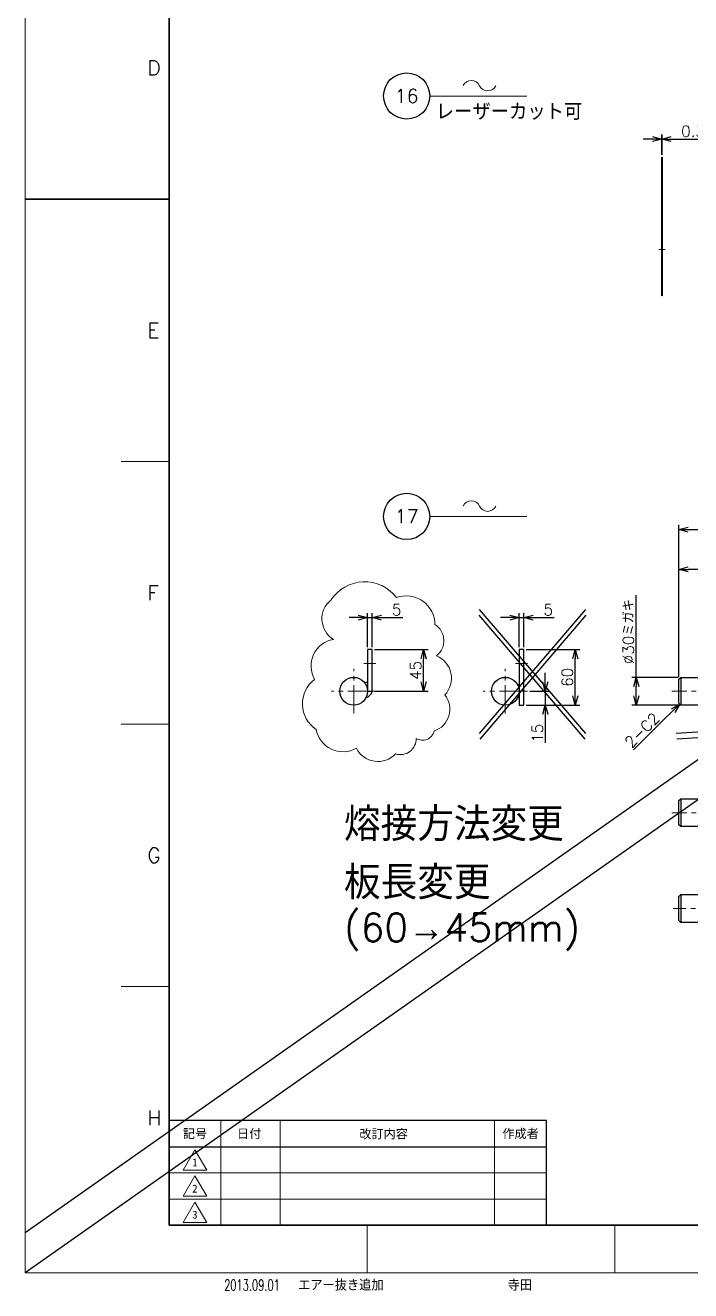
# Model space of a CAD drawing. Header units: millimetres. Extents: x 0 to 7035, y -19 to 2375.
# Drawn here: x 0 to 719, y -19 to 1350 of the extents above; entities that cross this region are included whole.
import ezdxf
from ezdxf import colors
from ezdxf.entities.mleader import LeaderData, LeaderLine
from ezdxf.enums import TextEntityAlignment as Align
from ezdxf.math import Vec2, Vec3

# ---------------------------------------------------------------- set-up
doc = ezdxf.new("R2010")
doc.units = ezdxf.units.MM
doc.header["$LTSCALE"] = 1.6
doc.header["$PDMODE"] = 99
doc.header["$PDSIZE"] = 1
doc.linetypes.add('CENTER2', pattern=[28.575, 19.05, -3.175, 3.175, -3.175])
for name, color, linetype, lineweight in [('02_SLIM', 4, 'Continuous', 13), ('05_CENTER', 4, 'CENTER2', 13), ('08_DIM', 3, 'Continuous', 13), ('90_FRAME', 5, 'Continuous', 35)]:
    doc.layers.add(name, color=color, linetype=linetype, lineweight=lineweight)
doc.layers.add('10_DRAFT', color=8, linetype='Continuous', lineweight=0, plot=False)
doc.layers.add('91_BLANK', color=5, linetype='Continuous', lineweight=0, plot=False)
doc.styles.add('KSS_TXT', font='txt.shx', dxfattribs={"bigfont": 'extfont2.shx'})
doc.styles.add('KSS_TXT_L', font='txt.shx', dxfattribs={"height": 3, "bigfont": 'extfont2.shx'})
doc.styles.add('MS_G', font='MS Gothic.ttf')
doc.styles.get("Standard").update_dxf_attribs({"font": 'txt.shx', "bigfont": 'extfont2.shx'})
doc.styles.add('表題用', font='MS PGothic.ttf')
doc.dimstyles.new('KSS_DIM', dxfattribs={"dimscale": 4, "dimtxt": 3, "dimasz": 2.5, "dimexe": 1.25, "dimexo": 0.625, "dimtad": 1, "dimdsep": 46, "dimtxsty": 'KSS_TXT', "dimblk": 'OPEN30', "dimcen": 0, "dimazin": 2, "dimtfac": 0.75, "dimtmove": 0, "dimatfit": 3, "dimldrblk": 'OPEN30', "dimfxl": 1.25, "dimtolj": 1, "dimarcsym": 0})

# ---------------------------------------------------------------- blocks, each defined once
blk = doc.blocks.new('AM_BALLOON1')
at = {"transparency": 16777216}
blk.add_circle((0, 0), 5, dxfattribs=at)
blk.add_attdef('B_NUMBER', text='', height=3, dxfattribs=at).set_placement((0, 0), align=Align.MIDDLE_CENTER)
blk = doc.blocks.new('_OPEN')
at = {"color": 0, "linetype": 'ByBlock'}
for p, q in [((-1, 0.17), (0, 0)), ((0, 0), (-1, -0.17)), ((0, 0), (-1, 0))]:
    blk.add_line(p, q, dxfattribs=at)
blk = doc.blocks.new('_Open30')
at = {"color": 0, "linetype": 'ByBlock', "lineweight": -2}
for p, q in [((-1, 0.27), (0, 0)), ((0, 0), (-1, -0.27)), ((0, 0), (-1, 0))]:
    blk.add_line(p, q, dxfattribs=at)
blk = doc.blocks.new('*D192')
at = {"layer": '08_DIM', "color": 0, "lineweight": -2, "transparency": 16777216}
for p, q in [((678.1, 1226.6), (668.1, 1226.6)), ((688.1, 1209.6), (688.1, 1231.6)), ((688.1, 1226.6), (688.4, 1226.6)), ((688.4, 1209.6), (688.4, 1231.6)), ((698.4, 1226.6), (735.4, 1226.6))]:
    blk.add_line(p, q, dxfattribs=at)
at = {"layer": 'Defpoints', "color": 0, "transparency": 16777216}
for p in [(688.4, 1226.6), (688.1, 1207.1), (688.4, 1207.1)]:
    blk.add_point(p, dxfattribs=at)
at = {"layer": '08_DIM', "color": 0, "lineweight": -2, "transparency": 16777216, "xscale": 10, "yscale": 10, "zscale": 10}
blk.add_blockref('_Open30', (688.1, 1226.6), dxfattribs=at)
at = {"layer": '08_DIM', "color": 0, "lineweight": -2, "transparency": 16777216, "xscale": 10, "yscale": 10, "zscale": 10, "rotation": 180}
blk.add_blockref('_Open30', (688.4, 1226.6), dxfattribs=at)
at = {"layer": '08_DIM', "color": 0, "transparency": 16777216, "insert": (721.9, 1235.1), "char_height": 12, "attachment_point": 5, "style": 'KSS_TXT'}
blk.add_mtext('\\A1;0.3', dxfattribs=at)
blk = doc.blocks.new('p1ba05')
for centre, start, end in [((-2.95, 0.29), 24.2276, 155.5758), ((0, 1.62), 204.2276, 335.5758)]:
    blk.add_arc(centre, 1.62, start, end)
blk = doc.blocks.new('*D210')
at = {"layer": '08_DIM', "color": 0, "lineweight": -2, "transparency": 16777216}
for p, q in [((706.7, 644.8), (706.7, 766.1)), ((826.7, 761.1), (716.7, 761.1)), ((836.7, 674.8), (836.7, 766.1))]:
    blk.add_line(p, q, dxfattribs=at)
at = {"layer": 'Defpoints', "color": 0, "transparency": 16777216}
for p in [(706.7, 761.1), (836.7, 672.3), (706.7, 642.3)]:
    blk.add_point(p, dxfattribs=at)
at = {"layer": '08_DIM', "color": 0, "lineweight": -2, "transparency": 16777216, "xscale": 10, "yscale": 10, "zscale": 10, "rotation": 180}
blk.add_blockref('_Open30', (706.7, 761.1), dxfattribs=at)
at = {"layer": '08_DIM', "color": 0, "lineweight": -2, "transparency": 16777216, "xscale": 10, "yscale": 10, "zscale": 10}
blk.add_blockref('_Open30', (836.7, 761.1), dxfattribs=at)
at = {"layer": '08_DIM', "color": 0, "transparency": 16777216, "insert": (771.7, 769.6), "char_height": 12, "attachment_point": 5, "style": 'KSS_TXT'}
blk.add_mtext('\\A1;130', dxfattribs=at)
blk = doc.blocks.new('*D211')
at = {"layer": '08_DIM', "color": 0, "lineweight": -2, "transparency": 16777216}
for p, q in [((706.7, 644.8), (706.7, 809.2)), ((2856.7, 644.8), (2856.7, 809.2)), ((716.7, 804.2), (2846.7, 804.2))]:
    blk.add_line(p, q, dxfattribs=at)
at = {"layer": 'Defpoints', "color": 0, "transparency": 16777216}
for p in [(2856.7, 804.2), (706.7, 642.3), (2856.7, 642.3)]:
    blk.add_point(p, dxfattribs=at)
at = {"layer": '08_DIM', "color": 0, "lineweight": -2, "transparency": 16777216, "xscale": 10, "yscale": 10, "zscale": 10, "rotation": 180}
blk.add_blockref('_Open30', (706.7, 804.2), dxfattribs=at)
at = {"layer": '08_DIM', "color": 0, "lineweight": -2, "transparency": 16777216, "xscale": 10, "yscale": 10, "zscale": 10}
blk.add_blockref('_Open30', (2856.7, 804.2), dxfattribs=at)
at = {"layer": '08_DIM', "color": 0, "transparency": 16777216, "insert": (1781.7, 812.8), "char_height": 12, "attachment_point": 5, "style": 'KSS_TXT'}
blk.add_mtext('\\A1;2150', dxfattribs=at)
blk = doc.blocks.new('*D212')
at = {"layer": '08_DIM', "color": 0, "lineweight": -2, "transparency": 16777216}
for p, q in [((660.6, 644.3), (660.6, 733.3)), ((706.2, 644.3), (655.6, 644.3)), ((660.6, 624.3), (660.6, 634.3)), ((706.2, 614.3), (655.6, 614.3))]:
    blk.add_line(p, q, dxfattribs=at)
at = {"layer": 'Defpoints', "color": 0, "transparency": 16777216}
for p in [(660.6, 644.3), (708.7, 644.3), (708.7, 614.3)]:
    blk.add_point(p, dxfattribs=at)
at = {"layer": '08_DIM', "color": 0, "lineweight": -2, "transparency": 16777216, "xscale": 10, "yscale": 10, "zscale": 10}
for p, rotation in [((660.6, 644.3), 90), ((660.6, 614.3), 270)]:
    blk.add_blockref('_Open30', p, dxfattribs=dict(at, rotation=rotation))
at = {"layer": '08_DIM', "color": 0, "transparency": 16777216, "insert": (652.1, 693.8), "char_height": 12, "attachment_point": 5, "rotation": 90, "style": 'KSS_TXT'}
blk.add_mtext('\\A1;\\A1;%%c30ミガキ', dxfattribs=at)
blk = doc.blocks.new('*D214')
at = {"layer": '08_DIM', "color": 0, "lineweight": -2, "transparency": 16777216}
for p, q in [((562.1, 639.3), (562.1, 649.3)), ((545.5, 629.3), (567.1, 629.3)), ((562.1, 629.3), (562.1, 614.3)), ((541.4, 614.3), (567.1, 614.3)), ((562.1, 604.3), (562.1, 573.3))]:
    blk.add_line(p, q, dxfattribs=at)
at = {"layer": 'Defpoints', "color": 0, "transparency": 16777216}
for p in [(543, 629.3), (538.9, 614.3), (562.1, 614.3)]:
    blk.add_point(p, dxfattribs=at)
at = {"layer": '08_DIM', "color": 0, "lineweight": -2, "transparency": 16777216, "xscale": 10, "yscale": 10, "zscale": 10}
for p, rotation in [((562.1, 629.3), 270), ((562.1, 614.3), 90)]:
    blk.add_blockref('_Open30', p, dxfattribs=dict(at, rotation=rotation))
at = {"layer": '08_DIM', "color": 0, "transparency": 16777216, "insert": (553.6, 583.8), "char_height": 12, "attachment_point": 5, "rotation": 90, "style": 'KSS_TXT'}
blk.add_mtext('\\A1;15', dxfattribs=at)
blk = doc.blocks.new('*D215')
at = {"layer": '08_DIM', "color": 0, "lineweight": -2, "transparency": 16777216}
for p, q in [((541.4, 674.3), (599.5, 674.3)), ((594.5, 624.3), (594.5, 664.3)), ((541.4, 614.3), (599.5, 614.3))]:
    blk.add_line(p, q, dxfattribs=at)
at = {"layer": 'Defpoints', "color": 0, "transparency": 16777216}
for p in [(538.9, 674.3), (594.5, 674.3), (538.9, 614.3)]:
    blk.add_point(p, dxfattribs=at)
at = {"layer": '08_DIM', "color": 0, "lineweight": -2, "transparency": 16777216, "xscale": 10, "yscale": 10, "zscale": 10}
for p, rotation in [((594.5, 674.3), 90), ((594.5, 614.3), 270)]:
    blk.add_blockref('_Open30', p, dxfattribs=dict(at, rotation=rotation))
at = {"layer": '08_DIM', "color": 0, "transparency": 16777216, "insert": (586, 644.3), "char_height": 12, "attachment_point": 5, "rotation": 90, "style": 'KSS_TXT'}
blk.add_mtext('\\A1;60', dxfattribs=at)
blk = doc.blocks.new('*D216')
at = {"layer": '08_DIM', "color": 0, "lineweight": -2, "transparency": 16777216}
for p, q in [((533.9, 676.8), (533.9, 713.9)), ((538.9, 676.8), (538.9, 713.9)), ((523.9, 708.9), (513.9, 708.9)), ((533.9, 708.9), (538.9, 708.9)), ((548.9, 708.9), (571.9, 708.9))]:
    blk.add_line(p, q, dxfattribs=at)
at = {"layer": 'Defpoints', "color": 0, "transparency": 16777216}
for p in [(538.9, 708.9), (533.9, 674.3), (538.9, 674.3)]:
    blk.add_point(p, dxfattribs=at)
at = {"layer": '08_DIM', "color": 0, "lineweight": -2, "transparency": 16777216, "xscale": 10, "yscale": 10, "zscale": 10}
blk.add_blockref('_Open30', (533.9, 708.9), dxfattribs=at)
at = {"layer": '08_DIM', "color": 0, "lineweight": -2, "transparency": 16777216, "xscale": 10, "yscale": 10, "zscale": 10, "rotation": 180}
blk.add_blockref('_Open30', (538.9, 708.9), dxfattribs=at)
at = {"layer": '08_DIM', "color": 0, "transparency": 16777216, "insert": (565.4, 717.4), "char_height": 12, "attachment_point": 5, "style": 'KSS_TXT'}
blk.add_mtext('\\A1;5', dxfattribs=at)
blk = doc.blocks.new('*D218')
at = {"layer": '08_DIM', "color": 0, "lineweight": -2, "transparency": 16777216}
for p, q in [((377.5, 674.3), (435.6, 674.3)), ((430.6, 639.3), (430.6, 664.3)), ((377.5, 629.3), (435.6, 629.3))]:
    blk.add_line(p, q, dxfattribs=at)
at = {"layer": 'Defpoints', "color": 0, "transparency": 16777216}
for p in [(375, 674.3), (430.6, 674.3), (375, 629.3)]:
    blk.add_point(p, dxfattribs=at)
at = {"layer": '08_DIM', "color": 0, "lineweight": -2, "transparency": 16777216, "xscale": 10, "yscale": 10, "zscale": 10}
for p, rotation in [((430.6, 674.3), 90), ((430.6, 629.3), 270)]:
    blk.add_blockref('_Open30', p, dxfattribs=dict(at, rotation=rotation))
at = {"layer": '08_DIM', "color": 0, "transparency": 16777216, "insert": (422.1, 651.8), "char_height": 12, "attachment_point": 5, "rotation": 90, "style": 'KSS_TXT'}
blk.add_mtext('\\A1;45', dxfattribs=at)
blk = doc.blocks.new('*D219')
at = {"layer": '08_DIM', "color": 0, "lineweight": -2, "transparency": 16777216}
for p, q in [((370, 676.8), (370, 713.9)), ((375, 676.8), (375, 713.9)), ((360, 708.9), (350, 708.9)), ((370, 708.9), (375, 708.9)), ((385, 708.9), (408, 708.9))]:
    blk.add_line(p, q, dxfattribs=at)
at = {"layer": 'Defpoints', "color": 0, "transparency": 16777216}
for p in [(375, 708.9), (370, 674.3), (375, 674.3)]:
    blk.add_point(p, dxfattribs=at)
at = {"layer": '08_DIM', "color": 0, "lineweight": -2, "transparency": 16777216, "xscale": 10, "yscale": 10, "zscale": 10}
blk.add_blockref('_Open30', (370, 708.9), dxfattribs=at)
at = {"layer": '08_DIM', "color": 0, "lineweight": -2, "transparency": 16777216, "xscale": 10, "yscale": 10, "zscale": 10, "rotation": 180}
blk.add_blockref('_Open30', (375, 708.9), dxfattribs=at)
at = {"layer": '08_DIM', "color": 0, "transparency": 16777216, "insert": (401.5, 717.4), "char_height": 12, "attachment_point": 5, "style": 'KSS_TXT'}
blk.add_mtext('\\A1;5', dxfattribs=at)

msp = doc.modelspace()

# ---------------------------------------------------------------- linework, layer by layer
for p, q in [((3312.803, 2374.905), (0, 43.225)), ((3312.803, 2331.679), (0, 0))]:
    msp.add_line(p, q)
at = {"color": 1}
for p, q in [((490.723, 717.693), (605.635, 583.41)), ((605.635, 717.693), (490.723, 583.41)), ((2840.601, 717.693), (703.717, 583.41)), ((490.168, 711.589), (605.08, 577.306)), ((606.19, 711.589), (491.278, 577.306)), ((2841.156, 711.589), (704.272, 577.306))]:
    msp.add_line(p, q, dxfattribs=at)
at = {"color": 0}
for p, q in [((708.667, 644.291), (708.667, 614.291)), ((708.667, 512.912), (708.667, 482.912)), ((708.667, 409.241), (708.667, 379.241))]:
    msp.add_line(p, q, dxfattribs=at)
for points in [[(688.449, 1057.058), (688.149, 1057.058), (688.149, 1207.058), (688.449, 1207.058)], [(370.028, 629.291), (375.028, 629.291), (375.028, 674.291), (370.028, 674.291)], [(533.913, 614.291), (538.913, 614.291), (538.913, 674.291), (533.913, 674.291)], [(708.667, 409.241), (2854.667, 409.241), (2856.667, 407.241), (2856.667, 381.241), (2854.667, 379.241), (708.667, 379.241), (706.667, 381.241), (706.667, 407.241)]]:
    msp.add_lwpolyline(points, close=True, dxfattribs=at)
for points in [[(836.667, 614.291), (708.667, 614.291), (706.667, 616.291), (706.667, 642.291), (708.667, 644.291), (836.667, 644.291)], [(836.667, 482.912), (708.667, 482.912), (706.667, 484.912), (706.667, 510.912), (708.667, 512.912), (836.667, 512.912)]]:
    msp.add_lwpolyline(points, dxfattribs=at)
for centre in [(355.028, 629.291), (518.913, 629.291)]:
    msp.add_circle(centre, 15, dxfattribs=at)
at = {"color": 3}
for centre, radius, start, end in [((369.094, 637.464), 1.579, 53.75364, 175.289739), ((533.913, 629.288), 7.036, 90, 103.555168), ((366.095, 631.321), 9.16, 284.420968, 347.19619), ((533.913, 629.288), 7.036, 256.427918, 270)]:
    msp.add_arc(centre, radius, start, end, dxfattribs=at)
at = {"layer": '02_SLIM', "color": 1}
msp.add_lwpolyline([(401.294, 730.53, -0.52056705), (442.901, 701.329, -0.52056705), (444.672, 667.703, -0.52056705), (453.524, 625.229, -0.52056705), (442.016, 586.294, -0.52056705), (422.54, 578.33, -0.52056705), (400.408, 561.517, -0.52056705), (357.915, 567.711, -0.52056705), (314.537, 588.064, -0.52056705), (312.767, 642.041, -0.52056705), (333.128, 685.401, -0.52056705), (330.472, 727.875, -0.52056705)], format="xyb", close=True, dxfattribs=at)
at = {"layer": '05_CENTER'}
for p, q in [((684.923, 1107.058), (691.675, 1107.058)), ((379.101, 659.291), (365.95, 659.291)), ((542.986, 659.291), (529.835, 659.291)), ((355.028, 605.218), (355.028, 653.364)), ((518.913, 605.218), (518.913, 653.364)), ((379.101, 629.291), (330.954, 629.291)), ((542.986, 629.291), (494.84, 629.291)), ((2864.171, 629.291), (699.163, 629.291)), ((2864.171, 497.912), (699.163, 497.912)), ((2863.259, 394.241), (700.623, 394.241))]:
    msp.add_line(p, q, dxfattribs=at)
at = {"layer": '08_DIM'}
for p, q in [((437.346, 1273.22), (542.174, 1273.22)), ((437.346, 818.408), (542.174, 818.408))]:
    msp.add_line(p, q, dxfattribs=at)
at = {"layer": '10_DRAFT'}
msp.add_line((688.149, 1077.058), (688.449, 1077.058), dxfattribs=at)
at = {"layer": '90_FRAME'}
msp.add_line((0, 1161.724), (155.384, 1161.724), dxfattribs=at)
at = {"layer": '90_FRAME', "color": 4, "lineweight": 13}
for p, q in [((155.384, 877.735), (103.536, 877.735)), ((155.384, 593.746), (103.536, 593.746)), ((155.384, 309.757), (103.536, 309.757)), ((369.502, 0), (369.502, 51.616)), ((637.235, 0), (637.235, 51.616))]:
    msp.add_line(p, q, dxfattribs=at)
at = {"layer": '90_FRAME', "color": 0, "lineweight": 13}
for p, q in [((211.384, 51.616), (211.384, 164.759)), ((275.384, 51.616), (275.384, 164.759)), ((507.384, 51.616), (507.384, 164.759)), ((155.384, 108.187), (563.384, 108.187)), ((155.384, 79.902), (563.384, 79.902))]:
    msp.add_line(p, q, dxfattribs=at)
at = {"layer": '90_FRAME', "color": 0, "lineweight": 25}
msp.add_line((155.384, 136.473), (563.384, 136.473), dxfattribs=at)
at = {"layer": '90_FRAME'}
msp.add_lwpolyline([(155.384, 51.616), (3260.956, 51.616), (3260.956, 2271.831), (155.384, 2271.831)], close=True, dxfattribs=at)
at = {"layer": '90_FRAME', "color": 0, "lineweight": 25}
msp.add_lwpolyline([(155.384, 51.616), (563.384, 51.616), (563.384, 164.759), (155.384, 164.759)], close=True, dxfattribs=at)
at = {"layer": '90_FRAME', "color": 0, "lineweight": 13}
for points in [[(170.655, 111.192), (183.384, 133.238), (196.112, 111.192), (170.655, 111.192)], [(170.655, 82.906), (183.384, 104.952), (196.112, 82.906), (170.655, 82.906)], [(170.655, 54.62), (183.384, 76.667), (196.112, 54.62), (170.655, 54.62)]]:
    msp.add_lwpolyline(points, dxfattribs=at)
at = {"layer": '91_BLANK'}
msp.add_lwpolyline([(0, 0), (3312.803, 0), (3312.803, 2331.679), (0, 2331.679)], close=True, dxfattribs=at)

# ---------------------------------------------------------------- block references
at = {"layer": '08_DIM', "xscale": 6, "yscale": 6, "zscale": 6}
for p in [(499.828, 1278.69), (499.828, 823.878)]:
    msp.add_blockref('p1ba05', p, dxfattribs=at)

# ---------------------------------------------------------------- texts
at = {"layer": '08_DIM', "style": 'KSS_TXT'}
msp.add_text('レーザーカット可', height=18, dxfattribs=at).set_placement((443.755, 1247.329))
at = {"layer": '08_DIM', "color": 1, "style": 'KSS_TXT'}
for s, height, p in [('熔接方法変更', 36, (344.551, 467.238)), ('板長変更', 36, (344.551, 404.222)), ('(60→45mm)', 30, (344.551, 358.711))]:
    msp.add_text(s, height=height, dxfattribs=at).set_placement(p)
at = {"layer": '08_DIM', "insert": (686.895, 598.762), "char_height": 12, "attachment_point": 9, "rotation": 45, "style": 'KSS_TXT_L'}
msp.add_mtext('2-C2', dxfattribs=at)
at = {"layer": '90_FRAME', "color": 0, "lineweight": 13, "style": 'KSS_TXT'}
for s, p in [('D', (131.829, 1303.718)), ('E', (131.829, 1019.729)), ('F', (131.829, 735.74)), ('G', (131.829, 451.752)), ('H', (131.829, 167.763))]:
    msp.add_text(s, height=16, dxfattribs=at).set_placement(p, align=Align.MIDDLE_LEFT)
at = {"layer": '90_FRAME', "color": 0, "style": '表題用'}
for s, p in [('記号', (183.384, 150.616)), ('日付', (242.01, 150.616)), ('作成者', (535.384, 150.616))]:
    msp.add_text(s, height=9.6, dxfattribs=at).set_placement(p, align=Align.MIDDLE_CENTER)
msp.add_text('改訂内容', height=9.6, dxfattribs=at).set_placement((387.384, 150.616), align=Align.MIDDLE)
at = {"layer": '90_FRAME', "color": 0, "lineweight": 13, "style": 'MS_G'}
for s, p in [('1', (183.384, 119.502)), ('2', (183.384, 91.216)), ('3', (183.384, 62.93))]:
    msp.add_text(s, height=8.486, dxfattribs=at).set_placement(p, align=Align.MIDDLE)
at = {"layer": '90_FRAME', "color": 3, "lineweight": 13, "width": 0.65}
msp.add_text('2013.09.01', height=12, dxfattribs=at).set_placement((214.968, -19.199))
at = {"layer": '90_FRAME', "color": 3, "lineweight": 13}
for s, p in [('エアー抜き追加', (294.935, -19.199)), ('寺田', (521.481, -19.199))]:
    msp.add_text(s, height=12, dxfattribs=at).set_placement(p)

# ---------------------------------------------------------------- dimensions: what is measured, and where the dimension line sits
at = {"layer": '08_DIM'}
dim = msp.add_linear_dim(base=(688.449, 1226.635), p1=(688.149, 1207.058), p2=(688.449, 1207.058), dimstyle='KSS_DIM', override={"dimscale": 4, "dimarcsym": 1}, dxfattribs=at)
dim.commit()
dim.dimension.update_dxf_attribs({"geometry": '*D192', "text_midpoint": (721.949, 1235.135)})
for base, p1, p2, picture, middle in [((2856.667, 804.242), (706.667, 642.291), (2856.667, 642.291), '*D211', (1781.667, 812.75)), ((706.667, 761.111), (836.667, 672.291), (706.667, 642.291), '*D210', (771.667, 769.611)), ((375.028, 708.883), (370.028, 674.291), (375.028, 674.291), '*D219', (401.528, 717.383)), ((538.913, 708.883), (533.913, 674.291), (538.913, 674.291), '*D216', (565.413, 717.391))]:
    dim = msp.add_linear_dim(base=base, p1=p1, p2=p2, dimstyle='KSS_DIM', dxfattribs=at)
    dim.commit()
    dim.dimension.update_dxf_attribs({"geometry": picture, "text_midpoint": middle})
dim = msp.add_linear_dim(base=(660.63, 644.291), p1=(708.667, 614.291), p2=(708.667, 644.291), angle=90, text='\\A1;%%c<>ミガキ', dimstyle='KSS_DIM', override={"dimtxsty": 'KSS_TXT', "dimtfill": 0, "dimtfillclr": 0}, dxfattribs=at)
dim.commit()
dim.dimension.update_dxf_attribs({"geometry": '*D212', "text_midpoint": (652.13, 693.791)})
for base, p1, p2, picture, middle in [((430.619, 674.291), (375.028, 629.291), (375.028, 674.291), '*D218', (422.119, 651.791)), ((594.505, 674.291), (538.913, 614.291), (538.913, 674.291), '*D215', (586.005, 644.291)), ((562.109, 614.291), (542.986, 629.291), (538.913, 614.291), '*D214', (553.601, 583.791))]:
    dim = msp.add_linear_dim(base=base, p1=p1, p2=p2, angle=90, dimstyle='KSS_DIM', dxfattribs=at)
    dim.commit()
    dim.dimension.update_dxf_attribs({"geometry": picture, "text_midpoint": middle})

# ---------------------------------------------------------------- leaders
at = {"layer": '08_DIM', "annotation_type": 0, "has_hookline": 1, "hookline_direction": 1, "text_width": 44, "horizontal_direction": (0.707107, 0.707107, 0)}
msp.add_leader([(707.667, 615.291), (690.431, 598.762)], dimstyle='KSS_DIM', dxfattribs=at)
at = {"layer": '08_DIM'}
ml = msp.add_multileader_block('Standard', dxfattribs=at)
ml.set_content('AM_BALLOON1', color=256, scale=5)
ml.set_attribute('B_NUMBER', '14', width=0)
ml.set_leader_properties(color=256, linetype='ByLayer', lineweight=-1)
ml.set_arrow_properties(name='OPEN')
ml.build(insert=Vec2(0, 0))
ml.multileader.update_dxf_attribs({"leader_type": 0, "has_dogleg": 0, "text_right_attachment_type": 6, "dogleg_length": 0, "arrow_head_size": 10, "scale": 2.5, "block_connection_type": 1})
ctx = ml.context
ctx.base_point, ctx.scale, ctx.char_height, ctx.arrow_head_size, ctx.landing_gap_size, ctx.plane_origin = Vec3(412.311, 2099.572), 2.5, 20, 10, 10, Vec3(412.311, 2099.572)
ctx.right_attachment, ctx.attachment_type = 6, 1
notes = []
notes.append((ctx, [(0, (0, 0, 0), (0, 0), (1, 0), 1, [])]))
ctx.block.insert = Vec3(412.311, 2099.572)
ml = msp.add_multileader_block('Standard', dxfattribs=at)
ml.set_content('AM_BALLOON1', color=256, scale=5)
ml.set_attribute('B_NUMBER', '14', width=0)
ml.set_leader_properties(color=256, linetype='ByLayer', lineweight=-1)
ml.set_arrow_properties(name='OPEN')
ml.build(insert=Vec2(0, 0))
ml.multileader.update_dxf_attribs({"leader_type": 0, "has_dogleg": 0, "text_right_attachment_type": 6, "dogleg_length": 0, "arrow_head_size": 10, "scale": 2.5, "block_connection_type": 1})
ctx = ml.context
ctx.base_point, ctx.scale, ctx.char_height, ctx.arrow_head_size, ctx.landing_gap_size, ctx.plane_origin = Vec3(4319.145, 2079.443), 2.5, 20, 10, 10, Vec3(4319.145, 2079.443)
ctx.right_attachment, ctx.attachment_type = 6, 1
notes.append((ctx, [(0, (0, 0, 0), (0, 0), (1, 0), 1, [])]))
ctx.block.insert = Vec3(4319.145, 2079.443)
ml = msp.add_multileader_block('Standard', dxfattribs=at)
ml.set_content('AM_BALLOON1', color=256, scale=5)
ml.set_attribute('B_NUMBER', '15', width=0)
ml.set_leader_properties(color=256, linetype='ByLayer', lineweight=-1)
ml.set_arrow_properties(name='OPEN')
ml.build(insert=Vec2(0, 0))
ml.multileader.update_dxf_attribs({"leader_type": 0, "has_dogleg": 0, "text_right_attachment_type": 6, "dogleg_length": 0, "arrow_head_size": 10, "scale": 2.5, "block_connection_type": 1})
ctx = ml.context
ctx.base_point, ctx.scale, ctx.char_height, ctx.arrow_head_size, ctx.landing_gap_size, ctx.plane_origin = Vec3(4319.145, 1678.111), 2.5, 20, 10, 10, Vec3(4319.145, 1678.111)
ctx.right_attachment, ctx.attachment_type = 6, 1
notes.append((ctx, [(0, (0, 0, 0), (0, 0), (1, 0), 1, [])]))
ctx.block.insert = Vec3(4319.145, 1678.111)
ml = msp.add_multileader_block('Standard', dxfattribs=at)
ml.set_content('AM_BALLOON1', color=256, scale=5)
ml.set_attribute('B_NUMBER', '15', width=0)
ml.set_leader_properties(color=256, linetype='ByLayer', lineweight=-1)
ml.set_arrow_properties(name='OPEN')
ml.build(insert=Vec2(0, 0))
ml.multileader.update_dxf_attribs({"leader_type": 0, "has_dogleg": 0, "text_right_attachment_type": 6, "dogleg_length": 0, "arrow_head_size": 10, "scale": 2.5, "block_connection_type": 1})
ctx = ml.context
ctx.base_point, ctx.scale, ctx.char_height, ctx.arrow_head_size, ctx.landing_gap_size, ctx.plane_origin = Vec3(412.311, 1676.243), 2.5, 20, 10, 10, Vec3(412.311, 1676.243)
ctx.right_attachment, ctx.attachment_type = 6, 1
notes.append((ctx, [(0, (0, 0, 0), (0, 0), (1, 0), 1, [])]))
ctx.block.insert = Vec3(412.311, 1676.243)
ml = msp.add_multileader_block('Standard', dxfattribs=at)
ml.set_content('AM_BALLOON1', color=256, scale=5)
ml.set_attribute('B_NUMBER', '16', width=0)
ml.set_leader_properties(color=256, linetype='ByLayer', lineweight=-1)
ml.set_arrow_properties(name='OPEN')
ml.build(insert=Vec2(0, 0))
ml.multileader.update_dxf_attribs({"leader_type": 0, "has_dogleg": 0, "text_right_attachment_type": 6, "dogleg_length": 0, "arrow_head_size": 10, "scale": 2.5, "block_connection_type": 1})
ctx = ml.context
ctx.base_point, ctx.scale, ctx.char_height, ctx.arrow_head_size, ctx.landing_gap_size, ctx.plane_origin = Vec3(4319.145, 1300.784), 2.5, 20, 10, 10, Vec3(4319.145, 1300.784)
ctx.right_attachment, ctx.attachment_type = 6, 1
notes.append((ctx, [(0, (0, 0, 0), (0, 0), (1, 0), 1, [])]))
ctx.block.insert = Vec3(4319.145, 1300.784)
ml = msp.add_multileader_block('Standard', dxfattribs=at)
ml.set_content('AM_BALLOON1', color=256, scale=5)
ml.set_attribute('B_NUMBER', '16', width=0)
ml.set_leader_properties(color=256, linetype='ByLayer', lineweight=-1)
ml.set_arrow_properties(name='OPEN')
ml.build(insert=Vec2(0, 0))
ml.multileader.update_dxf_attribs({"leader_type": 0, "has_dogleg": 0, "text_right_attachment_type": 6, "dogleg_length": 0, "arrow_head_size": 10, "scale": 2.5, "block_connection_type": 1})
ctx = ml.context
ctx.base_point, ctx.scale, ctx.char_height, ctx.arrow_head_size, ctx.landing_gap_size, ctx.plane_origin = Vec3(412.311, 1273.252), 2.5, 20, 10, 10, Vec3(412.311, 1273.252)
ctx.right_attachment, ctx.attachment_type = 6, 1
notes.append((ctx, [(0, (0, 0, 0), (0, 0), (1, 0), 1, [])]))
ctx.block.insert = Vec3(412.311, 1273.252)
ml = msp.add_multileader_block('Standard', dxfattribs=at)
ml.set_content('AM_BALLOON1', color=256, scale=5)
ml.set_attribute('B_NUMBER', '17', width=0)
ml.set_leader_properties(color=256, linetype='ByLayer', lineweight=-1)
ml.set_arrow_properties(name='OPEN')
ml.build(insert=Vec2(0, 0))
ml.multileader.update_dxf_attribs({"leader_type": 0, "has_dogleg": 0, "text_right_attachment_type": 6, "dogleg_length": 0, "arrow_head_size": 10, "scale": 2.5, "block_connection_type": 1})
ctx = ml.context
ctx.base_point, ctx.scale, ctx.char_height, ctx.arrow_head_size, ctx.landing_gap_size, ctx.plane_origin = Vec3(4252.12, 842.03), 2.5, 20, 10, 10, Vec3(4252.12, 842.03)
ctx.right_attachment, ctx.attachment_type = 6, 1
notes.append((ctx, [(0, (0, 0, 0), (0, 0), (1, 0), 1, [])]))
ctx.block.insert = Vec3(4252.12, 842.03)
ml = msp.add_multileader_block('Standard', dxfattribs=at)
ml.set_content('AM_BALLOON1', color=256, scale=5)
ml.set_attribute('B_NUMBER', '17', width=0)
ml.set_leader_properties(color=256, linetype='ByLayer', lineweight=-1)
ml.set_arrow_properties(name='OPEN')
ml.build(insert=Vec2(0, 0))
ml.multileader.update_dxf_attribs({"leader_type": 0, "has_dogleg": 0, "text_right_attachment_type": 6, "dogleg_length": 0, "arrow_head_size": 10, "scale": 2.5, "block_connection_type": 1})
ctx = ml.context
ctx.base_point, ctx.scale, ctx.char_height, ctx.arrow_head_size, ctx.landing_gap_size, ctx.plane_origin = Vec3(412.311, 818.44), 2.5, 20, 10, 10, Vec3(412.311, 818.44)
ctx.right_attachment, ctx.attachment_type = 6, 1
notes.append((ctx, [(0, (0, 0, 0), (0, 0), (1, 0), 1, [])]))
ctx.block.insert = Vec3(412.311, 818.44)
for ctx, leaders in notes:
    for number, flags, end, landing, length, lines in leaders:
        leader = LeaderData()
        leader.index, (leader.has_last_leader_line, leader.has_dogleg_vector, leader.attachment_direction) = number, flags
        leader.last_leader_point, leader.dogleg_vector, leader.dogleg_length = Vec3(end), Vec3(landing), length
        for number, points, colour, breaks in lines:
            line = LeaderLine()
            line.index, line.vertices, line.color, line.breaks = number, Vec3.list(points), colors.encode_raw_color(colour), breaks
            leader.lines.append(line)
        ctx.leaders.append(leader)

doc.saveas('drawing.dxf')
